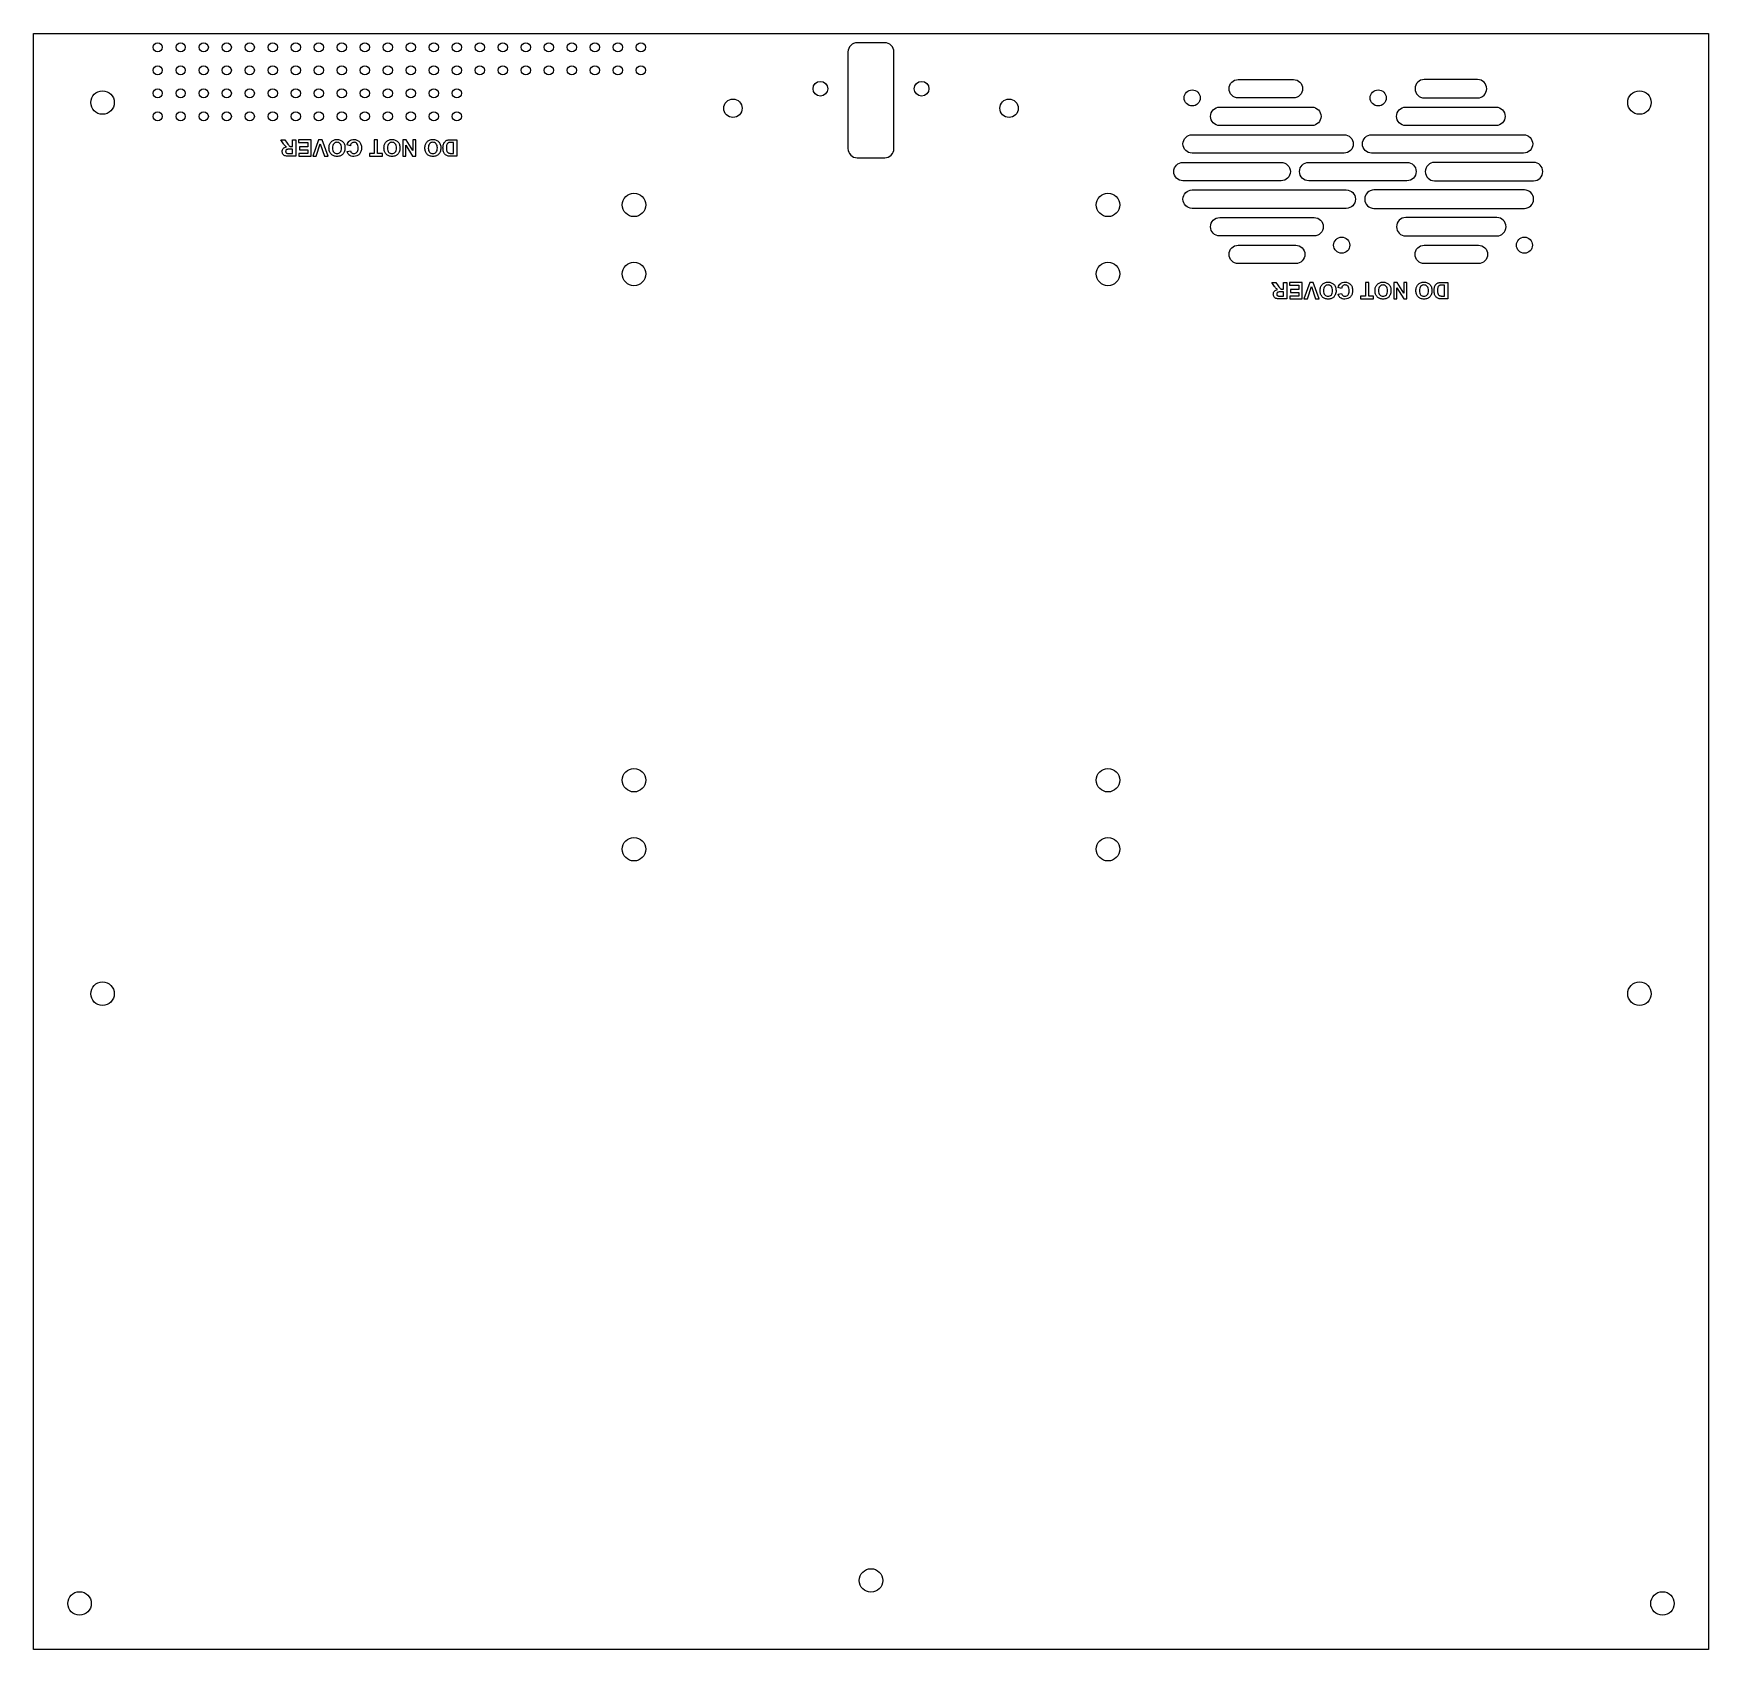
# Model space of a CAD drawing. Header units: millimetres. Extents: x -182 to 182, y -177 to 174.
import ezdxf

# ---------------------------------------------------------------- set-up
doc = ezdxf.new("R2010")
doc.units = ezdxf.units.MM
doc.layers.get('0').update_dxf_attribs({"linetype": 'CONTINUOUS'})

msp = doc.modelspace()

# ---------------------------------------------------------------- linework, layer by layer
for p, q in [((-127.8, 150.37), (-128.24, 151.07)), ((-128.24, 151.07), (-127.37, 151.07)), ((-127.37, 151.07), (-126.85, 150.29)), ((-125.89, 149.57), (-125.74, 149.57)), ((-125.74, 149.57), (-125.74, 151.07)), ((-125.74, 151.07), (-125.02, 151.07)), ((-125.02, 151.07), (-125.02, 147.49)), ((-113.13, 149.75), (-113.84, 149.98)), ((-91.37, 151.07), (-90.01, 151.07)), ((-90.73, 150.47), (-91.27, 150.47)), ((-90.73, 148.1), (-90.73, 150.47)), ((-90.01, 151.07), (-90.01, 147.49)), ((-125.02, 147.49), (-126.54, 147.49)), ((-126.3, 148.1), (-125.74, 148.1)), ((-125.74, 149), (-126.27, 149)), ((-125.74, 148.1), (-125.74, 149)), ((-113.83, 148.48), (-113.11, 148.65)), ((-90.01, 147.49), (-91.33, 147.49)), ((-91.06, 148.1), (-90.73, 148.1)), ((87.57, 119.37), (87.14, 120.07)), ((87.14, 120.07), (88, 120.07)), ((88, 120.07), (88.52, 119.29)), ((90.35, 116.49), (88.83, 116.49)), ((89.07, 117.1), (89.63, 117.1)), ((89.63, 118), (89.1, 118)), ((89.48, 118.57), (89.63, 118.57)), ((89.63, 118.57), (89.63, 120.07)), ((89.63, 120.07), (90.35, 120.07)), ((89.63, 117.1), (89.63, 118)), ((90.35, 120.07), (90.35, 116.49)), ((102.24, 118.75), (101.53, 118.98)), ((101.54, 117.48), (102.26, 117.65)), ((124, 120.07), (125.36, 120.07)), ((125.36, 116.49), (124.04, 116.49)), ((124.64, 119.47), (124.1, 119.47)), ((124.31, 117.1), (124.64, 117.1)), ((124.64, 117.1), (124.64, 119.47)), ((125.36, 120.07), (125.36, 116.49))]:
    msp.add_line(p, q)
for points in [[(-181.99, -177), (-181.99, 174.15), (182, 174.15), (182, -177)], [(-122.4, 149.49), (-124.2, 149.49), (-124.2, 148.89), (-122.4, 148.89), (-122.4, 148.1), (-124.33, 148.1), (-124.33, 147.49), (-121.68, 147.49), (-121.68, 151.07), (-124.4, 151.07), (-124.4, 150.47), (-122.4, 150.47)], [(-119.67, 150.14), (-118.76, 147.49), (-117.98, 147.49), (-119.26, 151.07), (-120.03, 151.07), (-121.31, 147.49), (-120.54, 147.49)], [(-108.99, 147.49), (-106.15, 147.49), (-106.15, 148.1), (-107.21, 148.1), (-107.21, 151.07), (-107.93, 151.07), (-107.93, 148.1), (-108.99, 148.1)], [(-101.75, 151.07), (-101.75, 147.49), (-101.08, 147.49), (-101.08, 149.88), (-99.61, 147.49), (-98.91, 147.49), (-98.91, 151.07), (-99.58, 151.07), (-99.58, 148.73), (-101.02, 151.07)], [(92.97, 118.49), (91.17, 118.49), (91.17, 117.89), (92.97, 117.89), (92.97, 117.1), (91.04, 117.1), (91.04, 116.49), (93.69, 116.49), (93.69, 120.07), (90.97, 120.07), (90.97, 119.47), (92.97, 119.47)], [(95.7, 119.14), (96.61, 116.49), (97.39, 116.49), (96.11, 120.07), (95.34, 120.07), (94.06, 116.49), (94.83, 116.49)], [(106.38, 116.49), (109.22, 116.49), (109.22, 117.1), (108.16, 117.1), (108.16, 120.07), (107.44, 120.07), (107.44, 117.1), (106.38, 117.1)], [(113.62, 120.07), (113.62, 116.49), (114.29, 116.49), (114.29, 118.88), (115.76, 116.49), (116.46, 116.49), (116.46, 120.07), (115.79, 120.07), (115.79, 117.73), (114.35, 120.07)]]:
    msp.add_lwpolyline(points, close=True)
for points in [[(5, 149.15), (5, 170.15, 0.414214), (3, 172.15), (-3, 172.15, 0.414214), (-5, 170.15), (-5, 149.15, 0.414214), (-3, 147.15), (3, 147.15, 0.414214)], [(91.8, 164.15, -1), (91.8, 160.15), (79.8, 160.15, -1), (79.8, 164.15)], [(120.22, 160.15), (131.8, 160.15, 1), (131.8, 164.15), (120.22, 164.15, 1)], [(95.8, 158.15, -1), (95.8, 154.15), (75.8, 154.15, -1), (75.8, 158.15)], [(116.22, 154.15, -1), (116.22, 158.15), (135.8, 158.15, -1), (135.8, 154.15)], [(69.8, 148.15, -1), (69.8, 152.15), (102.8, 152.15, -1), (102.8, 148.15)], [(108.8, 148.15, -1), (108.8, 152.15), (141.8, 152.15, -1), (141.8, 148.15)], [(67.8, 142.15, -1), (67.8, 146.15), (89.13, 146.15, -1), (89.13, 142.15)], [(95.13, 142.15, -1), (95.13, 146.15), (116.46, 146.15, -1), (116.46, 142.15)], [(144, 146.15), (122.46, 146.15, 1), (122.46, 142.15), (144, 142.15, 1)], [(69.8, 136.15, -1), (69.8, 140.15), (103.29, 140.15, -1), (103.29, 136.15)], [(142, 140.15), (109.29, 140.15, 1), (109.29, 136.15), (142, 136.15, 1)], [(75.8, 130.15, -1), (75.8, 134.15), (96.29, 134.15, -1), (96.29, 130.15)], [(136, 134.15), (116.22, 134.15, 1), (116.22, 130.15), (136, 130.15, 1)], [(79.8, 124.15, -1), (79.8, 128.15), (92.29, 128.15, -1), (92.29, 124.15)], [(120.22, 124.15, -1), (120.22, 128.15), (132, 128.15, -1), (132, 124.15)]]:
    msp.add_lwpolyline(points, format="xyb", close=True)
for centre, radius in [((-155, 171.15), 1), ((-150, 171.15), 1), ((-145, 171.15), 1), ((-140, 171.15), 1), ((-135, 171.15), 1), ((-130, 171.15), 1), ((-125, 171.15), 1), ((-120, 171.15), 1), ((-115, 171.15), 1), ((-110, 171.15), 1), ((-105, 171.15), 1), ((-100, 171.15), 1), ((-95, 171.15), 1), ((-90, 171.15), 1), ((-85, 171.15), 1), ((-80, 171.15), 1), ((-75, 171.15), 1), ((-70, 171.15), 1), ((-65, 171.15), 1), ((-60, 171.15), 1), ((-55, 171.15), 1), ((-50, 171.15), 1), ((-155, 166.15), 1), ((-150, 166.15), 1), ((-145, 166.15), 1), ((-140, 166.15), 1), ((-135, 166.15), 1), ((-130, 166.15), 1), ((-125, 166.15), 1), ((-120, 166.15), 1), ((-115, 166.15), 1), ((-110, 166.15), 1), ((-105, 166.15), 1), ((-100, 166.15), 1), ((-95, 166.15), 1), ((-90, 166.15), 1), ((-85, 166.15), 1), ((-80, 166.15), 1), ((-75, 166.15), 1), ((-70, 166.15), 1), ((-65, 166.15), 1), ((-60, 166.15), 1), ((-55, 166.15), 1), ((-50, 166.15), 1), ((-166.99, 159.15), 2.55), ((-155, 161.15), 1), ((-150, 161.15), 1), ((-145, 161.15), 1), ((-140, 161.15), 1), ((-135, 161.15), 1), ((-130, 161.15), 1), ((-125, 161.15), 1), ((-120, 161.15), 1), ((-115, 161.15), 1), ((-110, 161.15), 1), ((-105, 161.15), 1), ((-100, 161.15), 1), ((-95, 161.15), 1), ((-90, 161.15), 1), ((-11, 162.15), 1.6), ((11, 162.15), 1.6), ((69.8, 160.15), 1.75), ((110.22, 160.15), 1.75), ((167, 159.15), 2.55), ((-155, 156.15), 1), ((-150, 156.15), 1), ((-145, 156.15), 1), ((-140, 156.15), 1), ((-135, 156.15), 1), ((-130, 156.15), 1), ((-125, 156.15), 1), ((-120, 156.15), 1), ((-115, 156.15), 1), ((-110, 156.15), 1), ((-105, 156.15), 1), ((-100, 156.15), 1), ((-95, 156.15), 1), ((-90, 156.15), 1), ((-30, 157.9), 2), ((30, 157.9), 2), ((-51.5, 136.9), 2.55), ((51.5, 136.9), 2.55), ((102.29, 128.15), 1.75), ((142, 128.15), 1.75), ((-51.5, 121.9), 2.55), ((51.5, 121.9), 2.55), ((-51.5, 11.9), 2.55), ((51.5, 11.9), 2.55), ((-51.5, -3.1), 2.55), ((51.5, -3.1), 2.55), ((-166.99, -34.5), 2.55), ((167, -34.5), 2.55), ((0, -162), 2.55), ((-171.99, -167), 2.55), ((172, -167), 2.55)]:
    msp.add_circle(centre, radius)
for points, knots in [([(-127.39, 149.79), (-127.45, 149.86), (-127.6, 150.05), (-127.72, 150.25), (-127.8, 150.37)], [0, 0, 0, 0, 0.02892102, 0.07125937, 0.07125937, 0.07125937, 0.07125937]), ([(-127.71, 149.16), (-127.61, 149.24), (-127.41, 149.41), (-127.14, 149.46), (-127, 149.49)], [0, 0, 0, 0, 0.03647361, 0.07935698, 0.07935698, 0.07935698, 0.07935698]), ([(-127, 149.49), (-127.07, 149.53), (-127.21, 149.62), (-127.33, 149.74), (-127.39, 149.79)], [0, 0, 0, 0, 0.0257562, 0.04911132, 0.04911132, 0.04911132, 0.04911132]), ([(-126.85, 150.29), (-126.77, 150.18), (-126.65, 149.99), (-126.52, 149.83), (-126.47, 149.76)], [0, 0, 0, 0, 0.04131779, 0.06498183, 0.06498183, 0.06498183, 0.06498183]), ([(-126.47, 149.76), (-126.43, 149.73), (-126.37, 149.67), (-126.29, 149.63), (-126.25, 149.62)], [0, 0, 0, 0, 0.01397545, 0.02653224, 0.02653224, 0.02653224, 0.02653224]), ([(-126.25, 149.62), (-126.2, 149.6), (-126.08, 149.58), (-125.96, 149.57), (-125.89, 149.57)], [0, 0, 0, 0, 0.01513613, 0.03670507, 0.03670507, 0.03670507, 0.03670507]), ([(-117.78, 149.28), (-117.77, 149.55), (-117.74, 150.05), (-117.45, 150.45), (-117.31, 150.64)], [0, 0, 0, 0, 0.0781331, 0.1463761, 0.1463761, 0.1463761, 0.1463761]), ([(-117.31, 147.92), (-117.44, 148.11), (-117.74, 148.51), (-117.77, 149.02), (-117.78, 149.28)], [0, 0, 0, 0, 0.0686203, 0.1473404, 0.1473404, 0.1473404, 0.1473404]), ([(-117.31, 150.64), (-117.13, 150.78), (-116.77, 151.08), (-116.3, 151.11), (-116.05, 151.13)], [0, 0, 0, 0, 0.066172, 0.1381429, 0.1381429, 0.1381429, 0.1381429]), ([(-116.76, 150.2), (-116.84, 150.07), (-117.02, 149.79), (-117.03, 149.45), (-117.03, 149.27)], [0, 0, 0, 0, 0.04411227, 0.09902487, 0.09902487, 0.09902487, 0.09902487]), ([(-117.03, 149.27), (-117.03, 149.08), (-117.02, 148.75), (-116.84, 148.47), (-116.76, 148.35)], [0, 0, 0, 0, 0.05413272, 0.0972595, 0.0972595, 0.0972595, 0.0972595]), ([(-116.05, 150.51), (-116.18, 150.5), (-116.46, 150.48), (-116.66, 150.29), (-116.76, 150.2)], [0, 0, 0, 0, 0.04009952, 0.0793766, 0.0793766, 0.0793766, 0.0793766]), ([(-116.05, 151.13), (-115.8, 151.11), (-115.33, 151.08), (-114.96, 150.78), (-114.78, 150.64)], [0, 0, 0, 0, 0.0726825, 0.1389566, 0.1389566, 0.1389566, 0.1389566]), ([(-115.33, 150.2), (-115.44, 150.29), (-115.64, 150.47), (-115.91, 150.5), (-116.05, 150.51)], [0, 0, 0, 0, 0.0396068, 0.07980799, 0.07980799, 0.07980799, 0.07980799]), ([(-115.05, 149.28), (-115.06, 149.46), (-115.07, 149.79), (-115.25, 150.07), (-115.33, 150.2)], [0, 0, 0, 0, 0.0538953, 0.09797668, 0.09797668, 0.09797668, 0.09797668]), ([(-115.33, 148.35), (-115.25, 148.48), (-115.07, 148.76), (-115.06, 149.09), (-115.05, 149.28)], [0, 0, 0, 0, 0.04355218, 0.09796885, 0.09796885, 0.09796885, 0.09796885]), ([(-114.78, 150.64), (-114.64, 150.46), (-114.35, 150.06), (-114.32, 149.56), (-114.31, 149.3)], [0, 0, 0, 0, 0.0678258, 0.1449936, 0.1449936, 0.1449936, 0.1449936]), ([(-114.31, 149.3), (-114.31, 149.13), (-114.32, 148.82), (-114.43, 148.52), (-114.47, 148.38)], [0, 0, 0, 0, 0.05045895, 0.09373804, 0.09373804, 0.09373804, 0.09373804]), ([(-113.84, 149.98), (-113.78, 150.15), (-113.67, 150.49), (-113.42, 150.73), (-113.3, 150.85)], [0, 0, 0, 0, 0.0553803, 0.1036217, 0.1036217, 0.1036217, 0.1036217]), ([(-113.3, 150.85), (-113.16, 150.93), (-112.87, 151.1), (-112.53, 151.12), (-112.35, 151.13)], [0, 0, 0, 0, 0.0475629, 0.1006233, 0.1006233, 0.1006233, 0.1006233]), ([(-112.84, 150.33), (-112.9, 150.25), (-113.05, 150.09), (-113.1, 149.87), (-113.13, 149.75)], [0, 0, 0, 0, 0.02954127, 0.0656388, 0.0656388, 0.0656388, 0.0656388]), ([(-112.34, 150.51), (-112.43, 150.51), (-112.62, 150.49), (-112.76, 150.38), (-112.84, 150.33)], [0, 0, 0, 0, 0.02718265, 0.05377003, 0.05377003, 0.05377003, 0.05377003]), ([(-112.35, 151.13), (-112.12, 151.11), (-111.68, 151.07), (-111.34, 150.78), (-111.18, 150.64)], [0, 0, 0, 0, 0.0660731, 0.1298231, 0.1298231, 0.1298231, 0.1298231]), ([(-111.71, 150.22), (-111.79, 150.31), (-111.97, 150.48), (-112.22, 150.5), (-112.34, 150.51)], [0, 0, 0, 0, 0.03542753, 0.07155313, 0.07155313, 0.07155313, 0.07155313]), ([(-111.46, 149.26), (-111.46, 149.46), (-111.47, 149.8), (-111.64, 150.1), (-111.71, 150.22)], [0, 0, 0, 0, 0.0584252, 0.1011246, 0.1011246, 0.1011246, 0.1011246]), ([(-111.71, 148.33), (-111.64, 148.45), (-111.47, 148.74), (-111.47, 149.07), (-111.46, 149.26)], [0, 0, 0, 0, 0.04177629, 0.09723812, 0.09723812, 0.09723812, 0.09723812]), ([(-111.18, 150.64), (-111.04, 150.46), (-110.76, 150.06), (-110.73, 149.57), (-110.72, 149.31)], [0, 0, 0, 0, 0.0671436, 0.1435412, 0.1435412, 0.1435412, 0.1435412]), ([(-110.72, 149.31), (-110.73, 149.04), (-110.75, 148.53), (-111.05, 148.11), (-111.18, 147.92)], [0, 0, 0, 0, 0.0802101, 0.1489713, 0.1489713, 0.1489713, 0.1489713]), ([(-105.84, 149.28), (-105.82, 149.55), (-105.8, 150.05), (-105.5, 150.45), (-105.37, 150.64)], [0, 0, 0, 0, 0.0781331, 0.1463761, 0.1463761, 0.1463761, 0.1463761]), ([(-105.36, 147.92), (-105.5, 148.11), (-105.8, 148.51), (-105.82, 149.02), (-105.84, 149.28)], [0, 0, 0, 0, 0.0686203, 0.1473404, 0.1473404, 0.1473404, 0.1473404]), ([(-105.37, 150.64), (-105.19, 150.78), (-104.82, 151.08), (-104.35, 151.11), (-104.11, 151.13)], [0, 0, 0, 0, 0.066172, 0.1381429, 0.1381429, 0.1381429, 0.1381429]), ([(-104.81, 150.2), (-104.89, 150.07), (-105.07, 149.79), (-105.08, 149.45), (-105.09, 149.27)], [0, 0, 0, 0, 0.04411227, 0.09902487, 0.09902487, 0.09902487, 0.09902487]), ([(-105.09, 149.27), (-105.09, 149.08), (-105.08, 148.75), (-104.9, 148.47), (-104.82, 148.35)], [0, 0, 0, 0, 0.05413272, 0.0972595, 0.0972595, 0.0972595, 0.0972595]), ([(-104.1, 150.51), (-104.24, 150.5), (-104.51, 150.48), (-104.71, 150.29), (-104.81, 150.2)], [0, 0, 0, 0, 0.04009952, 0.0793766, 0.0793766, 0.0793766, 0.0793766]), ([(-104.11, 151.13), (-103.86, 151.11), (-103.38, 151.08), (-103.01, 150.78), (-102.84, 150.64)], [0, 0, 0, 0, 0.0726825, 0.1389566, 0.1389566, 0.1389566, 0.1389566]), ([(-103.39, 150.2), (-103.49, 150.29), (-103.69, 150.47), (-103.97, 150.5), (-104.1, 150.51)], [0, 0, 0, 0, 0.0396068, 0.07980799, 0.07980799, 0.07980799, 0.07980799]), ([(-103.11, 149.28), (-103.12, 149.46), (-103.13, 149.79), (-103.31, 150.07), (-103.39, 150.2)], [0, 0, 0, 0, 0.0538953, 0.09797668, 0.09797668, 0.09797668, 0.09797668]), ([(-103.38, 148.35), (-103.3, 148.48), (-103.13, 148.76), (-103.12, 149.09), (-103.11, 149.28)], [0, 0, 0, 0, 0.04355218, 0.09796885, 0.09796885, 0.09796885, 0.09796885]), ([(-102.84, 150.64), (-102.7, 150.46), (-102.41, 150.06), (-102.38, 149.56), (-102.37, 149.3)], [0, 0, 0, 0, 0.0678258, 0.1449936, 0.1449936, 0.1449936, 0.1449936]), ([(-102.37, 149.3), (-102.37, 149.13), (-102.38, 148.82), (-102.48, 148.52), (-102.53, 148.38)], [0, 0, 0, 0, 0.05045895, 0.09373804, 0.09373804, 0.09373804, 0.09373804]), ([(-96.95, 149.28), (-96.93, 149.55), (-96.91, 150.05), (-96.61, 150.45), (-96.48, 150.64)], [0, 0, 0, 0, 0.0781331, 0.1463761, 0.1463761, 0.1463761, 0.1463761]), ([(-96.47, 147.92), (-96.61, 148.11), (-96.91, 148.51), (-96.93, 149.02), (-96.95, 149.28)], [0, 0, 0, 0, 0.0686203, 0.1473404, 0.1473404, 0.1473404, 0.1473404]), ([(-96.48, 150.64), (-96.3, 150.78), (-95.94, 151.08), (-95.46, 151.11), (-95.22, 151.13)], [0, 0, 0, 0, 0.066172, 0.1381429, 0.1381429, 0.1381429, 0.1381429]), ([(-95.92, 150.2), (-96, 150.07), (-96.19, 149.79), (-96.2, 149.45), (-96.2, 149.27)], [0, 0, 0, 0, 0.04411227, 0.09902487, 0.09902487, 0.09902487, 0.09902487]), ([(-96.2, 149.27), (-96.2, 149.08), (-96.19, 148.75), (-96.01, 148.47), (-95.93, 148.35)], [0, 0, 0, 0, 0.05413272, 0.0972595, 0.0972595, 0.0972595, 0.0972595]), ([(-95.22, 150.51), (-95.35, 150.5), (-95.62, 150.48), (-95.82, 150.29), (-95.92, 150.2)], [0, 0, 0, 0, 0.04009952, 0.0793766, 0.0793766, 0.0793766, 0.0793766]), ([(-95.22, 151.13), (-94.97, 151.11), (-94.49, 151.08), (-94.12, 150.78), (-93.95, 150.64)], [0, 0, 0, 0, 0.0726825, 0.1389566, 0.1389566, 0.1389566, 0.1389566]), ([(-94.5, 150.2), (-94.6, 150.29), (-94.8, 150.47), (-95.08, 150.5), (-95.22, 150.51)], [0, 0, 0, 0, 0.0396068, 0.07980799, 0.07980799, 0.07980799, 0.07980799]), ([(-94.22, 149.28), (-94.23, 149.46), (-94.24, 149.79), (-94.42, 150.07), (-94.5, 150.2)], [0, 0, 0, 0, 0.0538953, 0.09797668, 0.09797668, 0.09797668, 0.09797668]), ([(-94.49, 148.35), (-94.42, 148.48), (-94.24, 148.76), (-94.23, 149.09), (-94.22, 149.28)], [0, 0, 0, 0, 0.04355218, 0.09796885, 0.09796885, 0.09796885, 0.09796885]), ([(-93.95, 150.64), (-93.81, 150.46), (-93.52, 150.06), (-93.49, 149.56), (-93.48, 149.3)], [0, 0, 0, 0, 0.0678258, 0.1449936, 0.1449936, 0.1449936, 0.1449936]), ([(-93.48, 149.3), (-93.48, 149.13), (-93.49, 148.82), (-93.59, 148.52), (-93.64, 148.38)], [0, 0, 0, 0, 0.05045895, 0.09373804, 0.09373804, 0.09373804, 0.09373804]), ([(-93.01, 149.31), (-93.01, 149.45), (-93, 149.71), (-92.93, 149.96), (-92.9, 150.08)], [0, 0, 0, 0, 0.04122928, 0.07721938, 0.07721938, 0.07721938, 0.07721938]), ([(-92.89, 148.47), (-92.93, 148.59), (-93, 148.87), (-93.01, 149.16), (-93.01, 149.31)], [0, 0, 0, 0, 0.03929509, 0.08568286, 0.08568286, 0.08568286, 0.08568286]), ([(-92.9, 150.08), (-92.85, 150.2), (-92.76, 150.43), (-92.6, 150.62), (-92.52, 150.71)], [0, 0, 0, 0, 0.03891584, 0.07446168, 0.07446168, 0.07446168, 0.07446168]), ([(-92.52, 150.71), (-92.45, 150.77), (-92.29, 150.89), (-92.11, 150.96), (-92.01, 150.99)], [0, 0, 0, 0, 0.02745449, 0.05865421, 0.05865421, 0.05865421, 0.05865421]), ([(-92.19, 149.94), (-92.21, 149.84), (-92.26, 149.63), (-92.26, 149.41), (-92.26, 149.28)], [0, 0, 0, 0, 0.02893802, 0.06612302, 0.06612302, 0.06612302, 0.06612302]), ([(-92.26, 149.28), (-92.26, 149.16), (-92.26, 148.94), (-92.21, 148.73), (-92.19, 148.64)], [0, 0, 0, 0, 0.0367278, 0.06431873, 0.06431873, 0.06431873, 0.06431873]), ([(-92, 150.28), (-92.04, 150.24), (-92.13, 150.14), (-92.17, 150.01), (-92.19, 149.94)], [0, 0, 0, 0, 0.01742578, 0.03972563, 0.03972563, 0.03972563, 0.03972563]), ([(-92.01, 150.99), (-91.92, 151.02), (-91.71, 151.07), (-91.49, 151.07), (-91.37, 151.07)], [0, 0, 0, 0, 0.02852458, 0.064585, 0.064585, 0.064585, 0.064585]), ([(-91.71, 150.43), (-91.76, 150.42), (-91.87, 150.38), (-91.96, 150.32), (-92, 150.28)], [0, 0, 0, 0, 0.01713787, 0.03300927, 0.03300927, 0.03300927, 0.03300927]), ([(-91.27, 150.47), (-91.36, 150.47), (-91.51, 150.47), (-91.65, 150.44), (-91.71, 150.43)], [0, 0, 0, 0, 0.02607602, 0.04390048, 0.04390048, 0.04390048, 0.04390048]), ([(-127.94, 148.49), (-127.94, 148.62), (-127.92, 148.86), (-127.78, 149.06), (-127.71, 149.16)], [0, 0, 0, 0, 0.03724721, 0.07189977, 0.07189977, 0.07189977, 0.07189977]), ([(-127.79, 147.93), (-127.83, 148.02), (-127.93, 148.19), (-127.94, 148.39), (-127.94, 148.49)], [0, 0, 0, 0, 0.02890986, 0.05913163, 0.05913163, 0.05913163, 0.05913163]), ([(-127.37, 147.59), (-127.45, 147.63), (-127.62, 147.7), (-127.73, 147.85), (-127.79, 147.93)], [0, 0, 0, 0, 0.02696984, 0.05469946, 0.05469946, 0.05469946, 0.05469946]), ([(-126.54, 147.49), (-126.7, 147.49), (-126.99, 147.49), (-127.26, 147.56), (-127.37, 147.59)], [0, 0, 0, 0, 0.04958867, 0.08419687, 0.08419687, 0.08419687, 0.08419687]), ([(-127.13, 148.81), (-127.15, 148.77), (-127.19, 148.69), (-127.2, 148.59), (-127.2, 148.54)], [0, 0, 0, 0, 0.01327483, 0.0281584, 0.0281584, 0.0281584, 0.0281584]), ([(-127.2, 148.54), (-127.2, 148.48), (-127.19, 148.38), (-127.13, 148.29), (-127.1, 148.25)], [0, 0, 0, 0, 0.01650394, 0.03124776, 0.03124776, 0.03124776, 0.03124776]), ([(-126.92, 148.96), (-126.96, 148.94), (-127.04, 148.91), (-127.1, 148.84), (-127.13, 148.81)], [0, 0, 0, 0, 0.01299418, 0.02564319, 0.02564319, 0.02564319, 0.02564319]), ([(-127.1, 148.25), (-127.07, 148.21), (-126.99, 148.14), (-126.89, 148.12), (-126.83, 148.11)], [0, 0, 0, 0, 0.01474255, 0.03111118, 0.03111118, 0.03111118, 0.03111118]), ([(-126.27, 149), (-126.42, 149.01), (-126.63, 149.01), (-126.85, 148.97), (-126.92, 148.96)], [0, 0, 0, 0, 0.04225061, 0.06519366, 0.06519366, 0.06519366, 0.06519366]), ([(-126.83, 148.11), (-126.77, 148.1), (-126.6, 148.09), (-126.42, 148.09), (-126.3, 148.1)], [0, 0, 0, 0, 0.01760195, 0.05275953, 0.05275953, 0.05275953, 0.05275953]), ([(-116.04, 147.43), (-116.29, 147.45), (-116.76, 147.48), (-117.13, 147.78), (-117.31, 147.92)], [0, 0, 0, 0, 0.0722467, 0.1387489, 0.1387489, 0.1387489, 0.1387489]), ([(-116.76, 148.35), (-116.66, 148.26), (-116.46, 148.08), (-116.19, 148.06), (-116.05, 148.05)], [0, 0, 0, 0, 0.03875104, 0.07970905, 0.07970905, 0.07970905, 0.07970905]), ([(-116.05, 148.05), (-115.91, 148.06), (-115.63, 148.08), (-115.43, 148.26), (-115.33, 148.35)], [0, 0, 0, 0, 0.04106497, 0.08019956, 0.08019956, 0.08019956, 0.08019956]), ([(-115.27, 147.57), (-115.39, 147.53), (-115.64, 147.44), (-115.9, 147.43), (-116.04, 147.43)], [0, 0, 0, 0, 0.03754411, 0.07883384, 0.07883384, 0.07883384, 0.07883384]), ([(-114.81, 147.89), (-114.88, 147.83), (-115.01, 147.69), (-115.19, 147.61), (-115.27, 147.57)], [0, 0, 0, 0, 0.02911231, 0.0566759, 0.0566759, 0.0566759, 0.0566759]), ([(-114.47, 148.38), (-114.52, 148.29), (-114.61, 148.12), (-114.74, 147.97), (-114.81, 147.89)], [0, 0, 0, 0, 0.02968576, 0.05955131, 0.05955131, 0.05955131, 0.05955131]), ([(-113.46, 147.82), (-113.54, 147.91), (-113.71, 148.1), (-113.78, 148.34), (-113.83, 148.48)], [0, 0, 0, 0, 0.0351821, 0.07609769, 0.07609769, 0.07609769, 0.07609769]), ([(-112.39, 147.43), (-112.6, 147.44), (-112.99, 147.47), (-113.31, 147.7), (-113.46, 147.82)], [0, 0, 0, 0, 0.0602954, 0.1157353, 0.1157353, 0.1157353, 0.1157353]), ([(-113.11, 148.65), (-113.08, 148.56), (-113.03, 148.39), (-112.91, 148.27), (-112.85, 148.21)], [0, 0, 0, 0, 0.02675988, 0.05208368, 0.05208368, 0.05208368, 0.05208368]), ([(-112.85, 148.21), (-112.77, 148.16), (-112.62, 148.06), (-112.45, 148.05), (-112.36, 148.05)], [0, 0, 0, 0, 0.02537142, 0.05231609, 0.05231609, 0.05231609, 0.05231609]), ([(-111.18, 147.92), (-111.35, 147.78), (-111.7, 147.48), (-112.16, 147.45), (-112.39, 147.43)], [0, 0, 0, 0, 0.0650155, 0.1340628, 0.1340628, 0.1340628, 0.1340628]), ([(-112.36, 148.05), (-112.23, 148.06), (-111.98, 148.08), (-111.8, 148.25), (-111.71, 148.33)], [0, 0, 0, 0, 0.03674191, 0.07242307, 0.07242307, 0.07242307, 0.07242307]), ([(-104.1, 147.43), (-104.34, 147.45), (-104.82, 147.48), (-105.19, 147.78), (-105.36, 147.92)], [0, 0, 0, 0, 0.0722467, 0.1387489, 0.1387489, 0.1387489, 0.1387489]), ([(-104.82, 148.35), (-104.72, 148.26), (-104.52, 148.08), (-104.24, 148.06), (-104.1, 148.05)], [0, 0, 0, 0, 0.03875104, 0.07970905, 0.07970905, 0.07970905, 0.07970905]), ([(-104.1, 148.05), (-103.96, 148.06), (-103.69, 148.08), (-103.48, 148.26), (-103.38, 148.35)], [0, 0, 0, 0, 0.04106497, 0.08019956, 0.08019956, 0.08019956, 0.08019956]), ([(-103.33, 147.57), (-103.44, 147.53), (-103.69, 147.44), (-103.96, 147.43), (-104.1, 147.43)], [0, 0, 0, 0, 0.03754411, 0.07883384, 0.07883384, 0.07883384, 0.07883384]), ([(-102.86, 147.89), (-102.93, 147.83), (-103.07, 147.69), (-103.24, 147.61), (-103.33, 147.57)], [0, 0, 0, 0, 0.02911231, 0.0566759, 0.0566759, 0.0566759, 0.0566759]), ([(-102.53, 148.38), (-102.57, 148.29), (-102.66, 148.12), (-102.8, 147.97), (-102.86, 147.89)], [0, 0, 0, 0, 0.02968576, 0.05955131, 0.05955131, 0.05955131, 0.05955131]), ([(-95.21, 147.43), (-95.45, 147.45), (-95.93, 147.48), (-96.3, 147.78), (-96.47, 147.92)], [0, 0, 0, 0, 0.0722467, 0.1387489, 0.1387489, 0.1387489, 0.1387489]), ([(-95.93, 148.35), (-95.83, 148.26), (-95.63, 148.08), (-95.36, 148.06), (-95.22, 148.05)], [0, 0, 0, 0, 0.03875104, 0.07970905, 0.07970905, 0.07970905, 0.07970905]), ([(-95.22, 148.05), (-95.07, 148.06), (-94.8, 148.08), (-94.59, 148.26), (-94.49, 148.35)], [0, 0, 0, 0, 0.04106497, 0.08019956, 0.08019956, 0.08019956, 0.08019956]), ([(-94.44, 147.57), (-94.56, 147.53), (-94.8, 147.44), (-95.07, 147.43), (-95.21, 147.43)], [0, 0, 0, 0, 0.03754411, 0.07883384, 0.07883384, 0.07883384, 0.07883384]), ([(-93.97, 147.89), (-94.04, 147.83), (-94.18, 147.69), (-94.35, 147.61), (-94.44, 147.57)], [0, 0, 0, 0, 0.02911231, 0.0566759, 0.0566759, 0.0566759, 0.0566759]), ([(-93.64, 148.38), (-93.68, 148.29), (-93.77, 148.12), (-93.91, 147.97), (-93.97, 147.89)], [0, 0, 0, 0, 0.02968576, 0.05955131, 0.05955131, 0.05955131, 0.05955131]), ([(-92.55, 147.89), (-92.62, 147.97), (-92.77, 148.15), (-92.85, 148.36), (-92.89, 148.47)], [0, 0, 0, 0, 0.03293458, 0.06770524, 0.06770524, 0.06770524, 0.06770524]), ([(-92.01, 147.56), (-92.11, 147.6), (-92.32, 147.67), (-92.47, 147.81), (-92.55, 147.89)], [0, 0, 0, 0, 0.03194664, 0.06379425, 0.06379425, 0.06379425, 0.06379425]), ([(-92.19, 148.64), (-92.16, 148.58), (-92.12, 148.45), (-92.03, 148.35), (-91.99, 148.3)], [0, 0, 0, 0, 0.02164056, 0.04059097, 0.04059097, 0.04059097, 0.04059097]), ([(-91.33, 147.49), (-91.46, 147.49), (-91.69, 147.49), (-91.92, 147.54), (-92.01, 147.56)], [0, 0, 0, 0, 0.03940475, 0.06860591, 0.06860591, 0.06860591, 0.06860591]), ([(-91.99, 148.3), (-91.94, 148.26), (-91.84, 148.18), (-91.71, 148.15), (-91.65, 148.13)], [0, 0, 0, 0, 0.01823573, 0.03780832, 0.03780832, 0.03780832, 0.03780832]), ([(-91.65, 148.13), (-91.58, 148.12), (-91.38, 148.09), (-91.18, 148.09), (-91.06, 148.1)], [0, 0, 0, 0, 0.02254611, 0.05948226, 0.05948226, 0.05948226, 0.05948226]), ([(98.06, 119.64), (98.24, 119.78), (98.6, 120.08), (99.07, 120.11), (99.32, 120.13)], [0, 0, 0, 0, 0.066172, 0.1381429, 0.1381429, 0.1381429, 0.1381429]), ([(99.32, 120.13), (99.57, 120.11), (100.04, 120.08), (100.41, 119.78), (100.59, 119.64)], [0, 0, 0, 0, 0.0726825, 0.1389566, 0.1389566, 0.1389566, 0.1389566]), ([(102.07, 119.85), (102.21, 119.93), (102.5, 120.1), (102.84, 120.12), (103.02, 120.13)], [0, 0, 0, 0, 0.0475629, 0.1006233, 0.1006233, 0.1006233, 0.1006233]), ([(103.02, 120.13), (103.25, 120.11), (103.69, 120.07), (104.03, 119.78), (104.19, 119.64)], [0, 0, 0, 0, 0.0660731, 0.1298231, 0.1298231, 0.1298231, 0.1298231]), ([(110, 119.64), (110.18, 119.78), (110.55, 120.08), (111.02, 120.11), (111.26, 120.13)], [0, 0, 0, 0, 0.066172, 0.1381429, 0.1381429, 0.1381429, 0.1381429]), ([(111.26, 120.13), (111.51, 120.11), (111.99, 120.08), (112.36, 119.78), (112.53, 119.64)], [0, 0, 0, 0, 0.0726825, 0.1389566, 0.1389566, 0.1389566, 0.1389566]), ([(118.89, 119.64), (119.07, 119.78), (119.43, 120.08), (119.91, 120.11), (120.15, 120.13)], [0, 0, 0, 0, 0.066172, 0.1381429, 0.1381429, 0.1381429, 0.1381429]), ([(120.15, 120.13), (120.4, 120.11), (120.88, 120.08), (121.25, 119.78), (121.42, 119.64)], [0, 0, 0, 0, 0.0726825, 0.1389566, 0.1389566, 0.1389566, 0.1389566]), ([(87.43, 117.49), (87.43, 117.62), (87.45, 117.86), (87.59, 118.06), (87.66, 118.16)], [0, 0, 0, 0, 0.03724721, 0.07189977, 0.07189977, 0.07189977, 0.07189977]), ([(87.58, 116.93), (87.54, 117.02), (87.44, 117.19), (87.43, 117.39), (87.43, 117.49)], [0, 0, 0, 0, 0.02890986, 0.05913163, 0.05913163, 0.05913163, 0.05913163]), ([(87.98, 118.79), (87.92, 118.86), (87.77, 119.05), (87.65, 119.25), (87.57, 119.37)], [0, 0, 0, 0, 0.02892102, 0.07125937, 0.07125937, 0.07125937, 0.07125937]), ([(88, 116.59), (87.92, 116.63), (87.75, 116.7), (87.64, 116.85), (87.58, 116.93)], [0, 0, 0, 0, 0.02696984, 0.05469946, 0.05469946, 0.05469946, 0.05469946]), ([(87.66, 118.16), (87.76, 118.24), (87.96, 118.41), (88.23, 118.46), (88.37, 118.49)], [0, 0, 0, 0, 0.03647361, 0.07935698, 0.07935698, 0.07935698, 0.07935698]), ([(88.37, 118.49), (88.3, 118.53), (88.16, 118.62), (88.04, 118.74), (87.98, 118.79)], [0, 0, 0, 0, 0.0257562, 0.04911132, 0.04911132, 0.04911132, 0.04911132]), ([(88.83, 116.49), (88.67, 116.49), (88.38, 116.49), (88.11, 116.56), (88, 116.59)], [0, 0, 0, 0, 0.04958867, 0.08419687, 0.08419687, 0.08419687, 0.08419687]), ([(88.24, 117.81), (88.22, 117.77), (88.18, 117.69), (88.17, 117.59), (88.17, 117.54)], [0, 0, 0, 0, 0.01327483, 0.0281584, 0.0281584, 0.0281584, 0.0281584]), ([(88.17, 117.54), (88.17, 117.48), (88.18, 117.38), (88.24, 117.29), (88.27, 117.25)], [0, 0, 0, 0, 0.01650394, 0.03124776, 0.03124776, 0.03124776, 0.03124776]), ([(88.45, 117.96), (88.41, 117.94), (88.33, 117.91), (88.27, 117.84), (88.24, 117.81)], [0, 0, 0, 0, 0.01299418, 0.02564319, 0.02564319, 0.02564319, 0.02564319]), ([(88.27, 117.25), (88.3, 117.21), (88.38, 117.14), (88.48, 117.12), (88.54, 117.11)], [0, 0, 0, 0, 0.01474255, 0.03111118, 0.03111118, 0.03111118, 0.03111118]), ([(89.1, 118), (88.95, 118.01), (88.74, 118.01), (88.52, 117.97), (88.45, 117.96)], [0, 0, 0, 0, 0.04225061, 0.06519366, 0.06519366, 0.06519366, 0.06519366]), ([(88.52, 119.29), (88.6, 119.18), (88.72, 118.99), (88.85, 118.83), (88.9, 118.76)], [0, 0, 0, 0, 0.04131779, 0.06498183, 0.06498183, 0.06498183, 0.06498183]), ([(88.54, 117.11), (88.6, 117.1), (88.77, 117.09), (88.95, 117.09), (89.07, 117.1)], [0, 0, 0, 0, 0.01760195, 0.05275953, 0.05275953, 0.05275953, 0.05275953]), ([(88.9, 118.76), (88.94, 118.73), (89, 118.67), (89.08, 118.63), (89.12, 118.62)], [0, 0, 0, 0, 0.01397545, 0.02653224, 0.02653224, 0.02653224, 0.02653224]), ([(89.12, 118.62), (89.17, 118.6), (89.29, 118.58), (89.41, 118.57), (89.48, 118.57)], [0, 0, 0, 0, 0.01513613, 0.03670507, 0.03670507, 0.03670507, 0.03670507]), ([(97.59, 118.28), (97.6, 118.55), (97.63, 119.05), (97.92, 119.45), (98.06, 119.64)], [0, 0, 0, 0, 0.0781331, 0.1463761, 0.1463761, 0.1463761, 0.1463761]), ([(98.06, 116.92), (97.93, 117.11), (97.63, 117.51), (97.6, 118.02), (97.59, 118.28)], [0, 0, 0, 0, 0.0686203, 0.1473404, 0.1473404, 0.1473404, 0.1473404]), ([(99.33, 116.43), (99.08, 116.45), (98.61, 116.48), (98.24, 116.78), (98.06, 116.92)], [0, 0, 0, 0, 0.0722467, 0.1387489, 0.1387489, 0.1387489, 0.1387489]), ([(98.61, 119.2), (98.53, 119.07), (98.35, 118.79), (98.34, 118.45), (98.34, 118.27)], [0, 0, 0, 0, 0.04411227, 0.09902487, 0.09902487, 0.09902487, 0.09902487]), ([(98.34, 118.27), (98.34, 118.08), (98.35, 117.75), (98.53, 117.47), (98.61, 117.35)], [0, 0, 0, 0, 0.05413272, 0.0972595, 0.0972595, 0.0972595, 0.0972595]), ([(99.32, 119.51), (99.19, 119.5), (98.91, 119.48), (98.71, 119.29), (98.61, 119.2)], [0, 0, 0, 0, 0.04009952, 0.0793766, 0.0793766, 0.0793766, 0.0793766]), ([(98.61, 117.35), (98.71, 117.26), (98.91, 117.08), (99.18, 117.06), (99.32, 117.05)], [0, 0, 0, 0, 0.03875104, 0.07970905, 0.07970905, 0.07970905, 0.07970905]), ([(100.04, 119.2), (99.94, 119.29), (99.73, 119.47), (99.46, 119.5), (99.32, 119.51)], [0, 0, 0, 0, 0.0396068, 0.07980799, 0.07980799, 0.07980799, 0.07980799]), ([(99.32, 117.05), (99.46, 117.06), (99.74, 117.08), (99.94, 117.26), (100.04, 117.35)], [0, 0, 0, 0, 0.04106497, 0.08019956, 0.08019956, 0.08019956, 0.08019956]), ([(100.1, 116.57), (99.98, 116.53), (99.73, 116.44), (99.47, 116.43), (99.33, 116.43)], [0, 0, 0, 0, 0.03754411, 0.07883384, 0.07883384, 0.07883384, 0.07883384]), ([(100.32, 118.28), (100.31, 118.46), (100.3, 118.79), (100.12, 119.07), (100.04, 119.2)], [0, 0, 0, 0, 0.0538953, 0.09797668, 0.09797668, 0.09797668, 0.09797668]), ([(100.04, 117.35), (100.12, 117.48), (100.3, 117.76), (100.31, 118.09), (100.32, 118.28)], [0, 0, 0, 0, 0.04355218, 0.09796885, 0.09796885, 0.09796885, 0.09796885]), ([(100.56, 116.89), (100.49, 116.83), (100.36, 116.69), (100.18, 116.61), (100.1, 116.57)], [0, 0, 0, 0, 0.02911231, 0.0566759, 0.0566759, 0.0566759, 0.0566759]), ([(100.9, 117.38), (100.85, 117.29), (100.76, 117.12), (100.63, 116.97), (100.56, 116.89)], [0, 0, 0, 0, 0.02968576, 0.05955131, 0.05955131, 0.05955131, 0.05955131]), ([(100.59, 119.64), (100.73, 119.46), (101.02, 119.06), (101.05, 118.56), (101.06, 118.3)], [0, 0, 0, 0, 0.0678258, 0.1449936, 0.1449936, 0.1449936, 0.1449936]), ([(101.06, 118.3), (101.06, 118.13), (101.05, 117.82), (100.94, 117.52), (100.9, 117.38)], [0, 0, 0, 0, 0.05045895, 0.09373804, 0.09373804, 0.09373804, 0.09373804]), ([(101.53, 118.98), (101.59, 119.15), (101.7, 119.49), (101.95, 119.73), (102.07, 119.85)], [0, 0, 0, 0, 0.0553803, 0.1036217, 0.1036217, 0.1036217, 0.1036217]), ([(101.91, 116.82), (101.83, 116.91), (101.67, 117.1), (101.59, 117.34), (101.54, 117.48)], [0, 0, 0, 0, 0.0351821, 0.07609769, 0.07609769, 0.07609769, 0.07609769]), ([(102.98, 116.43), (102.77, 116.44), (102.38, 116.47), (102.06, 116.7), (101.91, 116.82)], [0, 0, 0, 0, 0.0602954, 0.1157353, 0.1157353, 0.1157353, 0.1157353]), ([(102.53, 119.33), (102.47, 119.25), (102.32, 119.09), (102.27, 118.87), (102.24, 118.75)], [0, 0, 0, 0, 0.02954127, 0.0656388, 0.0656388, 0.0656388, 0.0656388]), ([(102.26, 117.65), (102.29, 117.56), (102.34, 117.39), (102.46, 117.27), (102.52, 117.21)], [0, 0, 0, 0, 0.02675988, 0.05208368, 0.05208368, 0.05208368, 0.05208368]), ([(102.52, 117.21), (102.6, 117.16), (102.75, 117.06), (102.92, 117.05), (103.01, 117.05)], [0, 0, 0, 0, 0.02537142, 0.05231609, 0.05231609, 0.05231609, 0.05231609]), ([(103.03, 119.51), (102.94, 119.51), (102.75, 119.49), (102.61, 119.38), (102.53, 119.33)], [0, 0, 0, 0, 0.02718265, 0.05377003, 0.05377003, 0.05377003, 0.05377003]), ([(104.19, 116.92), (104.02, 116.78), (103.67, 116.48), (103.21, 116.45), (102.98, 116.43)], [0, 0, 0, 0, 0.0650155, 0.1340628, 0.1340628, 0.1340628, 0.1340628]), ([(103.01, 117.05), (103.14, 117.06), (103.39, 117.08), (103.57, 117.25), (103.66, 117.33)], [0, 0, 0, 0, 0.03674191, 0.07242307, 0.07242307, 0.07242307, 0.07242307]), ([(103.66, 119.22), (103.58, 119.31), (103.4, 119.48), (103.15, 119.5), (103.03, 119.51)], [0, 0, 0, 0, 0.03542753, 0.07155313, 0.07155313, 0.07155313, 0.07155313]), ([(103.91, 118.26), (103.91, 118.46), (103.9, 118.8), (103.73, 119.1), (103.66, 119.22)], [0, 0, 0, 0, 0.0584252, 0.1011246, 0.1011246, 0.1011246, 0.1011246]), ([(103.66, 117.33), (103.73, 117.45), (103.9, 117.74), (103.9, 118.07), (103.91, 118.26)], [0, 0, 0, 0, 0.04177629, 0.09723812, 0.09723812, 0.09723812, 0.09723812]), ([(104.19, 119.64), (104.33, 119.46), (104.61, 119.06), (104.64, 118.57), (104.65, 118.31)], [0, 0, 0, 0, 0.0671436, 0.1435412, 0.1435412, 0.1435412, 0.1435412]), ([(104.65, 118.31), (104.64, 118.04), (104.62, 117.53), (104.33, 117.11), (104.19, 116.92)], [0, 0, 0, 0, 0.0802101, 0.1489713, 0.1489713, 0.1489713, 0.1489713]), ([(109.53, 118.28), (109.55, 118.55), (109.57, 119.05), (109.87, 119.45), (110, 119.64)], [0, 0, 0, 0, 0.0781331, 0.1463761, 0.1463761, 0.1463761, 0.1463761]), ([(110.01, 116.92), (109.87, 117.11), (109.57, 117.51), (109.55, 118.02), (109.53, 118.28)], [0, 0, 0, 0, 0.0686203, 0.1473404, 0.1473404, 0.1473404, 0.1473404]), ([(111.27, 116.43), (111.03, 116.45), (110.55, 116.48), (110.18, 116.78), (110.01, 116.92)], [0, 0, 0, 0, 0.0722467, 0.1387489, 0.1387489, 0.1387489, 0.1387489]), ([(110.56, 119.2), (110.48, 119.07), (110.3, 118.79), (110.29, 118.45), (110.28, 118.27)], [0, 0, 0, 0, 0.04411227, 0.09902487, 0.09902487, 0.09902487, 0.09902487]), ([(110.28, 118.27), (110.28, 118.08), (110.29, 117.75), (110.47, 117.47), (110.55, 117.35)], [0, 0, 0, 0, 0.05413272, 0.0972595, 0.0972595, 0.0972595, 0.0972595]), ([(110.55, 117.35), (110.65, 117.26), (110.85, 117.08), (111.13, 117.06), (111.27, 117.05)], [0, 0, 0, 0, 0.03875104, 0.07970905, 0.07970905, 0.07970905, 0.07970905]), ([(111.27, 119.51), (111.13, 119.5), (110.86, 119.48), (110.66, 119.29), (110.56, 119.2)], [0, 0, 0, 0, 0.04009952, 0.0793766, 0.0793766, 0.0793766, 0.0793766]), ([(111.98, 119.2), (111.88, 119.29), (111.68, 119.47), (111.4, 119.5), (111.27, 119.51)], [0, 0, 0, 0, 0.0396068, 0.07980799, 0.07980799, 0.07980799, 0.07980799]), ([(111.27, 117.05), (111.41, 117.06), (111.68, 117.08), (111.89, 117.26), (111.99, 117.35)], [0, 0, 0, 0, 0.04106497, 0.08019956, 0.08019956, 0.08019956, 0.08019956]), ([(112.04, 116.57), (111.93, 116.53), (111.68, 116.44), (111.41, 116.43), (111.27, 116.43)], [0, 0, 0, 0, 0.03754411, 0.07883384, 0.07883384, 0.07883384, 0.07883384]), ([(112.26, 118.28), (112.25, 118.46), (112.24, 118.79), (112.06, 119.07), (111.98, 119.2)], [0, 0, 0, 0, 0.0538953, 0.09797668, 0.09797668, 0.09797668, 0.09797668]), ([(111.99, 117.35), (112.07, 117.48), (112.24, 117.76), (112.25, 118.09), (112.26, 118.28)], [0, 0, 0, 0, 0.04355218, 0.09796885, 0.09796885, 0.09796885, 0.09796885]), ([(112.51, 116.89), (112.44, 116.83), (112.3, 116.69), (112.13, 116.61), (112.04, 116.57)], [0, 0, 0, 0, 0.02911231, 0.0566759, 0.0566759, 0.0566759, 0.0566759]), ([(112.84, 117.38), (112.8, 117.29), (112.71, 117.12), (112.57, 116.97), (112.51, 116.89)], [0, 0, 0, 0, 0.02968576, 0.05955131, 0.05955131, 0.05955131, 0.05955131]), ([(112.53, 119.64), (112.67, 119.46), (112.96, 119.06), (112.99, 118.56), (113, 118.3)], [0, 0, 0, 0, 0.0678258, 0.1449936, 0.1449936, 0.1449936, 0.1449936]), ([(113, 118.3), (113, 118.13), (112.99, 117.82), (112.89, 117.52), (112.84, 117.38)], [0, 0, 0, 0, 0.05045895, 0.09373804, 0.09373804, 0.09373804, 0.09373804]), ([(118.42, 118.28), (118.44, 118.55), (118.46, 119.05), (118.76, 119.45), (118.89, 119.64)], [0, 0, 0, 0, 0.0781331, 0.1463761, 0.1463761, 0.1463761, 0.1463761]), ([(118.9, 116.92), (118.76, 117.11), (118.46, 117.51), (118.44, 118.02), (118.42, 118.28)], [0, 0, 0, 0, 0.0686203, 0.1473404, 0.1473404, 0.1473404, 0.1473404]), ([(120.16, 116.43), (119.92, 116.45), (119.44, 116.48), (119.07, 116.78), (118.9, 116.92)], [0, 0, 0, 0, 0.0722467, 0.1387489, 0.1387489, 0.1387489, 0.1387489]), ([(119.45, 119.2), (119.37, 119.07), (119.18, 118.79), (119.17, 118.45), (119.17, 118.27)], [0, 0, 0, 0, 0.04411227, 0.09902487, 0.09902487, 0.09902487, 0.09902487]), ([(119.17, 118.27), (119.17, 118.08), (119.18, 117.75), (119.36, 117.47), (119.44, 117.35)], [0, 0, 0, 0, 0.05413272, 0.0972595, 0.0972595, 0.0972595, 0.0972595]), ([(119.44, 117.35), (119.54, 117.26), (119.74, 117.08), (120.01, 117.06), (120.16, 117.05)], [0, 0, 0, 0, 0.03875104, 0.07970905, 0.07970905, 0.07970905, 0.07970905]), ([(120.16, 119.51), (120.02, 119.5), (119.75, 119.48), (119.55, 119.29), (119.45, 119.2)], [0, 0, 0, 0, 0.04009952, 0.0793766, 0.0793766, 0.0793766, 0.0793766]), ([(120.87, 119.2), (120.77, 119.29), (120.57, 119.47), (120.29, 119.5), (120.16, 119.51)], [0, 0, 0, 0, 0.0396068, 0.07980799, 0.07980799, 0.07980799, 0.07980799]), ([(120.16, 117.05), (120.3, 117.06), (120.57, 117.08), (120.78, 117.26), (120.88, 117.35)], [0, 0, 0, 0, 0.04106497, 0.08019956, 0.08019956, 0.08019956, 0.08019956]), ([(120.93, 116.57), (120.81, 116.53), (120.57, 116.44), (120.3, 116.43), (120.16, 116.43)], [0, 0, 0, 0, 0.03754411, 0.07883384, 0.07883384, 0.07883384, 0.07883384]), ([(121.15, 118.28), (121.14, 118.46), (121.13, 118.79), (120.95, 119.07), (120.87, 119.2)], [0, 0, 0, 0, 0.0538953, 0.09797668, 0.09797668, 0.09797668, 0.09797668]), ([(120.88, 117.35), (120.95, 117.48), (121.13, 117.76), (121.14, 118.09), (121.15, 118.28)], [0, 0, 0, 0, 0.04355218, 0.09796885, 0.09796885, 0.09796885, 0.09796885]), ([(121.4, 116.89), (121.33, 116.83), (121.19, 116.69), (121.02, 116.61), (120.93, 116.57)], [0, 0, 0, 0, 0.02911231, 0.0566759, 0.0566759, 0.0566759, 0.0566759]), ([(121.73, 117.38), (121.69, 117.29), (121.6, 117.12), (121.46, 116.97), (121.4, 116.89)], [0, 0, 0, 0, 0.02968576, 0.05955131, 0.05955131, 0.05955131, 0.05955131]), ([(121.42, 119.64), (121.56, 119.46), (121.85, 119.06), (121.88, 118.56), (121.89, 118.3)], [0, 0, 0, 0, 0.0678258, 0.1449936, 0.1449936, 0.1449936, 0.1449936]), ([(121.89, 118.3), (121.89, 118.13), (121.88, 117.82), (121.78, 117.52), (121.73, 117.38)], [0, 0, 0, 0, 0.05045895, 0.09373804, 0.09373804, 0.09373804, 0.09373804]), ([(122.36, 118.31), (122.36, 118.45), (122.37, 118.71), (122.44, 118.96), (122.47, 119.08)], [0, 0, 0, 0, 0.04122928, 0.07721938, 0.07721938, 0.07721938, 0.07721938]), ([(122.48, 117.47), (122.44, 117.59), (122.37, 117.87), (122.36, 118.16), (122.36, 118.31)], [0, 0, 0, 0, 0.03929509, 0.08568286, 0.08568286, 0.08568286, 0.08568286]), ([(122.47, 119.08), (122.52, 119.2), (122.61, 119.43), (122.77, 119.62), (122.85, 119.71)], [0, 0, 0, 0, 0.03891584, 0.07446168, 0.07446168, 0.07446168, 0.07446168]), ([(122.82, 116.89), (122.75, 116.97), (122.6, 117.15), (122.52, 117.36), (122.48, 117.47)], [0, 0, 0, 0, 0.03293458, 0.06770524, 0.06770524, 0.06770524, 0.06770524]), ([(123.36, 116.56), (123.26, 116.6), (123.06, 116.67), (122.9, 116.81), (122.82, 116.89)], [0, 0, 0, 0, 0.03194664, 0.06379425, 0.06379425, 0.06379425, 0.06379425]), ([(122.85, 119.71), (122.92, 119.77), (123.08, 119.89), (123.26, 119.96), (123.36, 119.99)], [0, 0, 0, 0, 0.02745449, 0.05865421, 0.05865421, 0.05865421, 0.05865421]), ([(123.18, 118.94), (123.16, 118.84), (123.11, 118.63), (123.11, 118.41), (123.11, 118.28)], [0, 0, 0, 0, 0.02893802, 0.06612302, 0.06612302, 0.06612302, 0.06612302]), ([(123.11, 118.28), (123.11, 118.16), (123.11, 117.94), (123.16, 117.73), (123.18, 117.64)], [0, 0, 0, 0, 0.0367278, 0.06431873, 0.06431873, 0.06431873, 0.06431873]), ([(123.37, 119.28), (123.33, 119.24), (123.24, 119.14), (123.2, 119.01), (123.18, 118.94)], [0, 0, 0, 0, 0.01742578, 0.03972563, 0.03972563, 0.03972563, 0.03972563]), ([(123.18, 117.64), (123.21, 117.58), (123.25, 117.45), (123.34, 117.35), (123.39, 117.3)], [0, 0, 0, 0, 0.02164056, 0.04059097, 0.04059097, 0.04059097, 0.04059097]), ([(123.36, 119.99), (123.45, 120.02), (123.66, 120.07), (123.88, 120.07), (124, 120.07)], [0, 0, 0, 0, 0.02852458, 0.064585, 0.064585, 0.064585, 0.064585]), ([(124.04, 116.49), (123.91, 116.49), (123.68, 116.49), (123.45, 116.54), (123.36, 116.56)], [0, 0, 0, 0, 0.03940475, 0.06860591, 0.06860591, 0.06860591, 0.06860591]), ([(123.66, 119.43), (123.61, 119.42), (123.5, 119.38), (123.41, 119.32), (123.37, 119.28)], [0, 0, 0, 0, 0.01713787, 0.03300927, 0.03300927, 0.03300927, 0.03300927]), ([(123.39, 117.3), (123.43, 117.26), (123.53, 117.18), (123.66, 117.15), (123.72, 117.13)], [0, 0, 0, 0, 0.01823573, 0.03780832, 0.03780832, 0.03780832, 0.03780832]), ([(124.1, 119.47), (124.01, 119.47), (123.86, 119.47), (123.72, 119.44), (123.66, 119.43)], [0, 0, 0, 0, 0.02607602, 0.04390048, 0.04390048, 0.04390048, 0.04390048]), ([(123.72, 117.13), (123.79, 117.12), (123.99, 117.09), (124.19, 117.09), (124.31, 117.1)], [0, 0, 0, 0, 0.02254611, 0.05948226, 0.05948226, 0.05948226, 0.05948226])]:
    msp.add_open_spline(points, degree=3, knots=knots)

doc.saveas('drawing.dxf')
